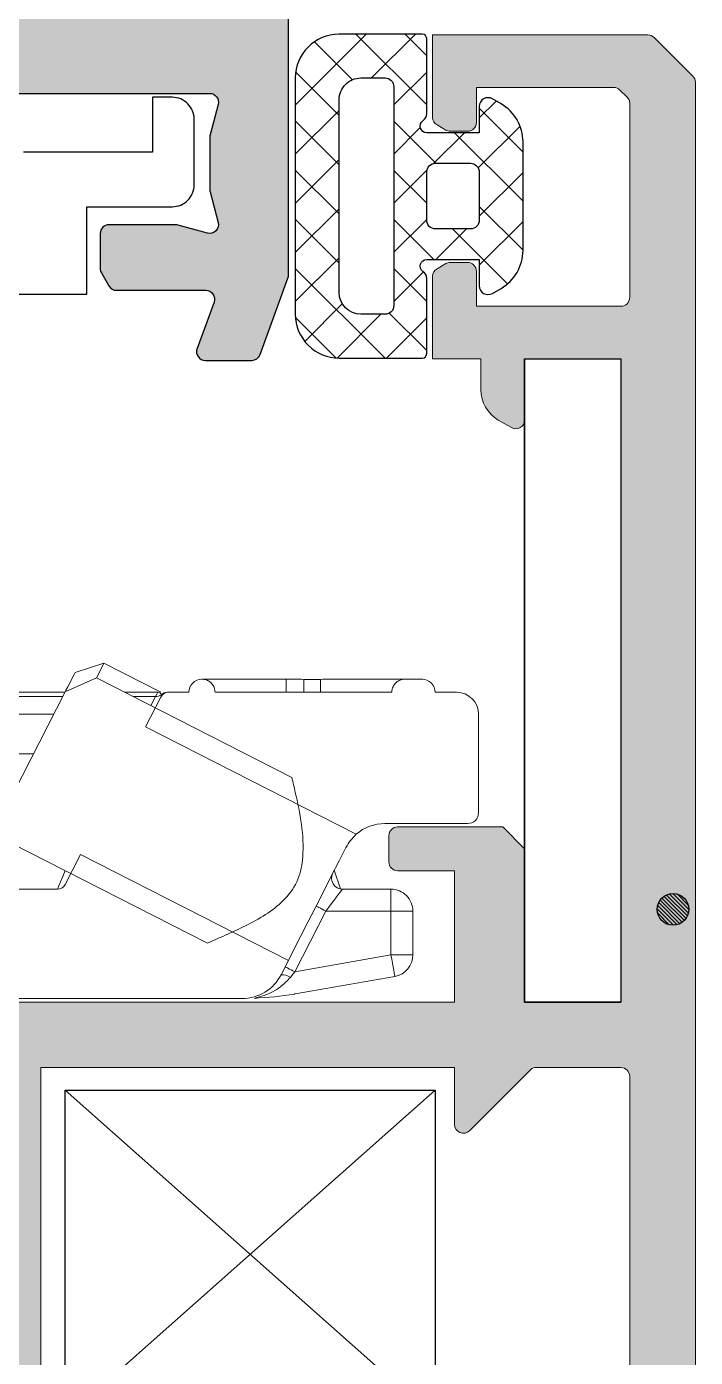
# Model space of a CAD drawing. Header units: millimetres. Extents: x 10785 to 11415, y 2273 to 2570.
# Drawn here: x 10869.14 to 10884.41, y 2377.15 to 2407.56 of the extents above; entities that cross this region are included whole.
import ezdxf

# ---------------------------------------------------------------- set-up
doc = ezdxf.new("R2010")
doc.units = ezdxf.units.MM
for name, color, linetype in [('aksesuar', 1, 'Continuous'), ('ALUMINIUM', 30, 'Continuous'), ('ANTET', 7, 'Continuous')]:
    doc.layers.add(name, color=color, linetype=linetype)

# ---------------------------------------------------------------- blocks, each defined once
blk = doc.blocks.new('F04005')
at = {"layer": 'aksesuar', "color": 35, "flags": 128}
for points in [[(1948.507096058062, 836.4112032613266), (1948.50709605806, 838.3112033857542, 0.4142126913864221), (1948.407096100525, 838.4112033432812), (1946.694324416629, 838.4112033432848, 0.2453925091596441), (1946.530193849656, 838.3254889747259, -0.7342372463283806), (1946.257095849445, 838.411203343283), (1946.257095161762, 839.6112034158796), (1946.857096060297, 839.611203299306, 0.5773501157358515), (1947.030301248309, 839.9112031719269), (1946.914830967742, 840.1112030869845, 0.2679493963545869), (1946.048805493318, 840.6112033403297), (1943.565386040172, 840.6112033403169, 0.2679494542607161), (1942.699361497085, 840.1112030869845), (1942.583890750837, 839.9112031719269, 0.5773501008540756), (1942.75709640451, 839.6112032993042), (1943.357096362794, 839.6112034158796), (1943.357096149708, 838.411203343283, -0.7342377991164099), (1943.083998307719, 838.3254889747477, 0.2453927188396637), (1942.919867582548, 838.4112033432921), (1941.207096364287, 838.4112033432812, 0.4142124732907432), (1941.107095941089, 838.3112033857542), (1941.107095941089, 836.4112032613266, 0.4142135450799456), (1942.107096447729, 835.4112032203557), (1947.507096017083, 835.4112032203557, 0.4142135668892811)], [(1944.057096318078, 838.6112032583624), (1944.057096318078, 839.4112033842539, -0.4142143163949159), (1944.257096233147, 839.6112032993169), (1945.357096231666, 839.6112032993169, -0.4142127790802613), (1945.557096146737, 839.4112033842539), (1945.557096146737, 838.6112032583624, -0.4142133875139837), (1945.357096231666, 838.4112033432848), (1944.257096233147, 838.4112033432848, -0.4142149248334908)], [(1942.107096447729, 837.4612030482167, -0.4142149982907712), (1942.307096362799, 837.6612034289537), (1947.307096102013, 837.6612034289537, -0.4142134609732706), (1947.507096017081, 837.4612030482167), (1947.507096017083, 836.911203048985, -0.4142134385252429), (1947.007096229425, 836.4112032613266), (1942.607095769728, 836.4112032613266, -0.4142137806718753), (1942.107096447731, 836.911203048985)]]:
    blk.add_lwpolyline(points, format="xyb", close=True, dxfattribs=at)
blk = doc.blocks.new('FGHDFHGFD')
at = {"color": 7, "linetype": 'Continuous', "lineweight": 15}
for p, q in [((5428.159121399461, 1213.452152555791), (5427.500072842179, 1213.238022869436)), ((5429.459992771684, 1212.789319103567), (5428.159121399461, 1213.452152555791)), ((5427.988950138627, 1213.118217533437), (5427.27703226143, 1212.800316160528)), ((5432.452890531807, 1210.843734091131), (5427.988950138627, 1213.118217533437)), ((5430.400195972708, 1213.089309280721), (5430.399957554129, 1213.089309280721)), ((5430.401417867927, 1213.089309280721), (5431.91460098484, 1213.089309280721)), ((5431.91460098484, 1213.089309280721), (5432.314577953604, 1213.089309280721)), ((5432.323876278189, 1213.084391897527), (5432.323876278189, 1212.789319103567)), ((5432.723883049278, 1213.084391897527), (5432.723883049278, 1212.789319103567)), ((5433.108303205757, 1212.789319103567), (5433.108303205757, 1213.084391897527)), ((5433.517608301428, 1213.089309280721), (5435.035231964378, 1213.089309280721)), ((5435.035231964378, 1213.089309280721), (5435.422989980963, 1213.089309280721)), ((5435.431006805687, 1213.089100664465), (5435.442480699806, 1213.089309280721)), ((5425.816092615662, 1212.789319103567), (5427.271429424821, 1212.789319103567)), ((5427.27703226143, 1212.800316160528), (5425.898049002229, 1210.093848055212)), ((5428.634468441544, 1212.789319103567), (5429.393533592759, 1212.789319103567)), ((5429.112289076386, 1211.996815746633), (5429.460439806519, 1212.680123394338)), ((5429.605278627661, 1212.789319103567), (5429.638657228736, 1212.789319103567)), ((5430.101397888449, 1212.789319103567), (5429.638657228736, 1212.789319103567)), ((5434.734168903617, 1212.789319103567), (5430.698010580329, 1212.789319103567)), ((5436.216089384346, 1212.789319103567), (5435.722980158119, 1212.789319103567)), ((5436.716082947044, 1210.039309805242), (5436.716082947044, 1212.289325540868)), ((5433.924052374153, 1209.545097893087), (5429.112289076386, 1211.996815746633)), ((5434.578898803978, 1209.789327925054), (5436.466101066856, 1209.789327925054)), ((5426.059309368668, 1209.331057613699), (5430.523249761848, 1207.056574171392)), ((5427.278880005418, 1208.398513143865), (5427.626822119294, 1209.081403559057)), ((5427.626822119294, 1209.081403559057), (5432.373169319419, 1206.663034504263)), ((5433.559897796897, 1208.29435402712), (5433.421466009407, 1208.720408027975)), ((5414.716098433076, 1208.289317434637), (5427.100662117539, 1208.289317434637)), ((5433.609757082252, 1208.289317434637), (5434.716078893928, 1208.289317434637)), ((5434.716078893928, 1207.789323871938), (5434.716078893928, 1208.289317434637)), ((5433.227631704597, 1207.789323871938), (5432.520512001303, 1206.401519125311)), ((5434.716078893928, 1207.789323871938), (5433.227631704597, 1207.789323871938)), ((5434.716078893928, 1206.788651293127), (5434.716078893928, 1207.789323871938)), ((5435.216102258949, 1207.789323871938), (5434.716078893928, 1207.789323871938)), ((5435.216102258949, 1207.789323871938), (5435.216102258949, 1206.788651293127)), ((5432.520512001303, 1206.401519125311), (5434.716078893928, 1206.788651293127)), ((5435.216102258949, 1206.788651293127), (5434.716078893928, 1206.788651293127)), ((5432.206186907081, 1206.335328167287), (5432.373169319419, 1206.663034504263)), ((5434.802922861366, 1206.296257322637), (5432.531121628073, 1205.895654505102)), ((5431.315186874655, 1205.789319818822), (5411.466095106391, 1205.789319818822))]:
    blk.add_line(p, q, dxfattribs=at)
at = {"color": 8, "linetype": 'Continuous', "lineweight": 15}
for p, q in [((5427.223715906678, 1212.69562060198), (5411.716106788902, 1212.69562060198)), ((5429.33625352913, 1212.69562060198), (5428.818348770676, 1212.69562060198)), ((5429.229501610337, 1212.486140077917), (5429.33625352913, 1212.69562060198)), ((5414.716098433076, 1212.289027517645), (5427.016530161439, 1212.289027517645)), ((5426.554743176041, 1211.382709091512), (5414.716098433076, 1211.382709091512))]:
    blk.add_line(p, q, dxfattribs=at)
at = {"color": 7, "linetype": 'Continuous', "lineweight": 15, "flags": 128}
for points in [[(5427.988950138627, 1213.118217533437), (5428.131673460542, 1213.398329561559), (5428.159121399461, 1213.452152555791)], [(5427.286419992982, 1212.818704193441), (5427.333924894868, 1212.91192585787), (5427.478019123612, 1213.194720095007), (5427.500072842179, 1213.238022869436)], [(5429.33625352913, 1212.69562060198), (5429.367843990861, 1212.747297829), (5429.387066488801, 1212.778769081441), (5429.393533592759, 1212.789319103567)], [(5432.373169319419, 1206.663034504263), (5432.500931875495, 1206.91376144251), (5432.651314394264, 1207.208923643438), (5432.81877364376, 1207.537583654729), (5432.997170345573, 1207.88770133814), (5433.179947988777, 1208.246402090398), (5433.360341446189, 1208.600483482687), (5433.531764404563, 1208.936892097799), (5433.687898771553, 1209.243319576589)], [(5433.609757082252, 1208.289317434637), (5433.603975431709, 1208.281717842428), (5433.586719887046, 1208.25915748438), (5433.55855669239, 1208.222321813909), (5433.520350115089, 1208.172343319265), (5433.473262445716, 1208.110712116567), (5433.418694393425, 1208.039305752126), (5433.358314888267, 1207.960329597799), (5433.293971674232, 1207.876138037054), (5433.227631704597, 1207.789323871938)], [(5433.227631704597, 1207.789323871938), (5433.184179918556, 1207.811466997472), (5433.142367260246, 1207.832745855657), (5433.103862659721, 1207.852385586111), (5433.070126430778, 1207.869581526128), (5433.042410270958, 1207.883678024618), (5433.021816866188, 1207.894168442098), (5433.009150879173, 1207.900635546056), (5433.004859344749, 1207.902811115591)], [(5434.802922861366, 1206.296257322637), (5434.801253931312, 1206.305704658834), (5434.796306745796, 1206.333718841879), (5434.788289921073, 1206.379226988165), (5434.777501480369, 1206.440470760671), (5434.764328853874, 1206.51509577593), (5434.749308483389, 1206.600211208669), (5434.733036415367, 1206.692598408071), (5434.716078893928, 1206.788651293127)], [(5432.520512001303, 1206.401519125311), (5432.477030412941, 1206.423662250845), (5432.435247556953, 1206.444941109029), (5432.396742956428, 1206.46455103716), (5432.362976925163, 1206.481746977178), (5432.335290567665, 1206.49587327799), (5432.314697162895, 1206.50636369547), (5432.302031175879, 1206.512830799429), (5432.297739641456, 1206.515006368963)], [(5432.520512001303, 1206.401519125311), (5432.486626760749, 1206.358931606619), (5432.45295013645, 1206.316612308828), (5432.419631140022, 1206.274710243551)]]:
    blk.add_lwpolyline(points, dxfattribs=at)
at = {"color": 8, "linetype": 'Continuous', "lineweight": 15, "flags": 128}
blk.add_lwpolyline([(5427.100662117539, 1208.289317434637), (5427.108500128327, 1208.308539932577), (5427.131686335145, 1208.365432566015), (5427.169356470643, 1208.457849567739), (5427.220050221024, 1208.582214659063), (5427.273187761842, 1208.712540214864)], dxfattribs=at)
at = {"color": 7, "linetype": 'Continuous', "lineweight": 15}
for centre, radius, start, end in [((5430.401370023368, 1212.789345119541), 0.2999721360454766, 90.41779169181278, 180.0049691465504), ((5435.423016753026, 1212.789345875629), 0.2999634062870029, 359.9948862889715, 90.00511371102843), ((5429.356343723654, 1212.883545452302), 0.188995675306943, 263.8979436649552, 307.2537097382955), ((5429.638649756169, 1212.589299847678), 0.2000192560279629, 89.99785947315841, 152.994629460609), ((5429.393780547197, 1212.720592918299), 0.0779823007028177, 328.7376306411961, 9.238037684174722), ((5429.605847676274, 1212.598863681283), 0.1904562723928716, 90.17118959601132, 135.1803936262497), ((5436.21607610861, 1212.289312265133), 0.5000068386105454, 0.0015212664702912, 89.99847873351665), ((5434.578971037709, 1208.789109493205), 1.000218434457414, 90.00413778401678, 130.9026398289354), ((5436.466079525799, 1210.039331346299), 0.250003422172877, 270.0049367789981, 359.9950632210019), ((5433.609785638772, 1208.539329779484), 0.2500123464786585, 153.0042820828187, 269.993455650835), ((5427.100669193029, 1208.489338098565), 0.2000206640536275, 269.9979732308886, 332.994382321995), ((5434.716095420349, 1207.789310596134), 0.5000068387759461, 0.001521274325905, 90.00189376244334), ((5434.716121886452, 1206.78864534409), 0.4999803725306796, 279.9977069824331, 0.0006817361460847), ((5431.315145795984, 1206.789377216882), 1.000057398902765, 270.0023534993856, 332.9979107619899), ((5432.225999629398, 1205.998999008311), 0.336912224687149, 54.91970036194757, 93.37132521945483)]:
    blk.add_arc(centre, radius, start, end, dxfattribs=at)
for points, knots in [([(5430.399182693748, 1213.089309280721), (5430.416871943436, 1213.088248234472), (5430.468355878247, 1213.085160096937), (5430.550004175767, 1213.054042532473), (5430.629647682573, 1212.988771131833), (5430.67597121305, 1212.911323359853), (5430.695485829335, 1212.842562109769), (5430.697247922335, 1212.805402354714), (5430.698010580329, 1212.789319103567)], [0, 0, 0, 0, 0.1133204567841543, 0.3298151765839958, 0.5462442442050982, 0.7621242949760803, 0.8970441355126729, 1, 1, 1, 1]), ([(5432.323876278189, 1213.084391897527), (5432.189393254652, 1213.086838952682), (5432.052973294934, 1213.089321252358), (5431.916538136817, 1213.089309448319), (5431.91460098484, 1213.089309280721)], [0, 0, 0, 0, 0.9858016657640675, 1, 1, 1, 1]), ([(5432.723883049278, 1213.084391897527), (5432.58939010899, 1213.086841861003), (5432.452970165744, 1213.089326927337), (5432.316525038666, 1213.089309280293), (5432.314587887712, 1213.089309280719), (5432.314577953604, 1213.089309280721)], [0, 0, 0, 0, 0.9858026994207335, 0.9999271933303626, 1, 1, 1, 1]), ([(5433.108303205757, 1213.083229606954), (5433.044883083044, 1213.08242486888), (5432.916738233781, 1213.08079883861), (5432.788602946276, 1213.083067303747), (5432.723883049278, 1213.084213083593)], [0, 0, 0, 0, 0.4949096516735981, 1, 1, 1, 1]), ([(5433.108303205757, 1213.084391897527), (5433.242796146039, 1213.086841861003), (5433.379216089277, 1213.089326927337), (5433.515661216369, 1213.089309280293), (5433.517598367322, 1213.089309280719), (5433.517608301428, 1213.089309280721)], [0, 0, 0, 0, 0.9858026994207335, 0.9999271933303626, 1, 1, 1, 1]), ([(5434.734168903617, 1212.789319103567), (5434.735720122404, 1212.81246037541), (5434.738666082602, 1212.856408570459), (5434.765300602037, 1212.929973588165), (5434.816322497784, 1213.003671965559), (5434.899840064663, 1213.06347183582), (5434.977516652772, 1213.087195391732), (5435.023229487025, 1213.088869676325), (5435.035231964378, 1213.089309280721)], [0, 0, 0, 0, 0.1472343611950392, 0.2796166290127267, 0.4939995374167396, 0.7084382018795197, 0.9234467970395911, 1, 1, 1, 1]), ([(5429.470751410065, 1212.733111923544), (5429.462371851907, 1212.751119478986), (5429.447252138233, 1212.7836115361), (5429.409618557127, 1212.789353040921), (5429.394109028015, 1212.789320317667), (5429.393533592759, 1212.789319103567)], [0, 0, 0, 0, 0.5448551723942348, 0.9831131958548942, 0.9999999999999998, 0.9999999999999998, 0.9999999999999998, 0.9999999999999998]), ([(5430.523249761848, 1207.056574171392), (5430.83523036577, 1207.19219923807), (5431.461563818071, 1207.464480640065), (5432.218673410133, 1207.913000074039), (5432.624619044027, 1208.500439288465), (5432.774348662988, 1209.349304233615), (5432.615357180157, 1210.135118117378), (5432.478955239402, 1210.730050031411), (5432.452890531807, 1210.843734091131)], [0, 0, 0, 0, 0.2071732757260571, 0.415921859817231, 0.5225048657666159, 0.6289770165354353, 0.9291021409094103, 1, 1, 1, 1]), ([(5433.687898771553, 1209.243319576589), (5433.754986738652, 1209.348785054122), (5433.824478065663, 1209.458028727827), (5433.920723715092, 1209.542187267142), (5433.924052374153, 1209.545097893087)], [0, 0, 0, 0, 0.9654149659781159, 1, 1, 1, 1]), ([(5432.419631140022, 1206.274710243551), (5432.34732058188, 1206.199609330565), (5432.176262323668, 1206.021950193426), (5431.879957462754, 1205.873793316729), (5431.668362190693, 1205.815508763056), (5431.593302147177, 1205.794833248464)], [0, 0, 0, 0, 0.3208887098845692, 0.7590961154694155, 0.9999999999999998, 0.9999999999999998, 0.9999999999999998, 0.9999999999999998]), ([(5431.593302147177, 1205.794833248464), (5431.901985880813, 1205.81756936943), (5432.216058107371, 1205.840702380201), (5432.525807304754, 1205.894727601986), (5432.531121628073, 1205.895654505102)], [0, 0, 0, 0, 0.9828431409511278, 1, 1, 1, 1])]:
    blk.add_open_spline(points, degree=3, knots=knots, dxfattribs=at)
blk = doc.blocks.new('b')
h = blk.add_hatch(color=256)
h.set_gradient(color1=(214, 214, 214), color2=(219, 219, 219), one_color=1, tint=0.8600000143051147)
h.paths.add_polyline_path([(2646.547101994343, 1205.78941935912), (2646.284171005136, 1205.78941935912), (2646.284171005136, 1209.789420014771), (2647.447102328129, 1209.789420014771), (2647.765637000448, 1210.28942102805), (2648.084171672651, 1209.789420014771), (2649.247101133027, 1209.789420014771), (2649.565635805346, 1210.28942102805), (2649.884172340251, 1209.789420014771), (2651.484533965444, 1209.789420014771, 0.4144584005815912), (2651.684171145148, 1209.98994897796), (2651.684171145148, 1210.663027869394, 0.2906366341136341), (2651.568775114518, 1210.843722988641), (2649.984172170348, 1211.589420682343), (2649.984172170348, 1219.639419114741), (2651.484171845521, 1219.639419686943, 0.4149889046202579), (2651.684171145148, 1219.839948977959), (2651.684171145148, 1220.040256576753, 0.414009365229867), (2651.183683566902, 1220.539419448527), (2649.984172170348, 1220.539419448527), (2649.984172170348, 1221.639419442567), (2651.184171845533, 1221.639419686942, 0.414703886316654), (2651.684171145148, 1222.140256576752), (2651.684171145148, 1222.339948977959, 0.4134386449742135), (2651.484171845521, 1222.539419686943), (2648.684172516055, 1222.539419776353), (2648.684171845522, 1226.339419686945, 0.4142135623730951), (2648.484171845521, 1226.539419686945), (2617.467014562843, 1226.539419686945, 0.1995831311860368), (2617.3252287237, 1226.480475623301), (2616.442386010398, 1225.59763291003, 0.1982417804910131), (2616.384171845528, 1225.45657697447), (2616.384171505757, 1220.539419448527), (2618.268701791741, 1220.539419686945, 0.268859372195523), (2618.442245479393, 1220.640008477938), (2618.557800986988, 1220.840157804828, 0.1310469977491879), (2618.584171493837, 1220.939794764112), (2618.584171493837, 1221.339794764112, 0.4136643808691622), (2618.384171845544, 1221.539419686944), (2617.584173192539, 1221.539421475085), (2617.584173192539, 1224.675943957955, -0.1993239365105594), (2617.642455699094, 1224.817803937408), (2617.805197387868, 1224.980545626124, -0.1994547493340118), (2617.946913545348, 1225.039419686945), (2617.946912159539, 1225.039421117457), (2622.384171845544, 1225.039419686945, -0.4142135623730951), (2622.584171845544, 1224.839419686945), (2622.584172149429, 1224.839421457203), (2622.584172149429, 1221.539421475085), (2621.784171845538, 1221.539419686944, 0.4142135623730951), (2621.584171845537, 1221.339419686944), (2621.584171845539, 1220.939420548247, 0.1317438683313651), (2621.611002270236, 1220.839358214889), (2621.726436533735, 1220.639420180318, 0.2679499556816652), (2621.899641899341, 1220.539419686945), (2623.784170111037, 1220.539419448527), (2623.784170111037, 1221.639419442567), (2624.491351522542, 1221.639419686943, 0.2679506760184011), (2625.184174060287, 1222.039423522972), (2625.357799167129, 1222.340154621612, 0.5759384738389987), (2625.184171845532, 1222.639419686943), (2623.784170111037, 1222.639421469124), (2623.784170111037, 1224.839421457203), (2638.484173079349, 1224.839421457203), (2638.484173079349, 1222.639421469124), (2634.984173436947, 1222.639421469124), (2634.484172423638, 1222.139420455845), (2634.484172423638, 1219.738938810505, 0.4146286598288066), (2634.684936125244, 1219.539421147258), (2635.284936125249, 1219.539421147258, 0.4140747768093437), (2635.484170724936, 1219.740089193905), (2635.484170724936, 1221.039420461806), (2638.484173079349, 1221.039420461806), (2638.484173079349, 1210.288308909618, 0.4138983181613165), (2638.984744408129, 1209.789420014771), (2640.247103383131, 1209.789420014771), (2640.56563805545, 1210.28942102805), (2640.884172727652, 1209.789420014771), (2642.047100325442, 1209.789420014771), (2642.365634997644, 1210.28942102805), (2642.684173395253, 1209.789420014771), (2643.584170003749, 1209.789420014771), (2643.584170003749, 1208.089421039971), (2643.884171356745, 1207.789419686946), (2643.584170003749, 1207.489420196565), (2643.584170003749, 1205.78941935912), (2643.26563533143, 1205.289420208486), (2642.947100659258, 1205.78941935912), (2641.784173061438, 1205.78941935912), (2641.465638389149, 1205.289420208486), (2641.147099991656, 1205.78941935912), (2639.984172393837, 1205.78941935912), (2639.665637721636, 1205.289420208486), (2639.347103049345, 1205.78941935912), (2638.983599287282, 1205.78941935912, 0.4145288794315027), (2638.484173079349, 1205.288308909618), (2638.484173079349, 1194.539418912085), (2635.484170724936, 1194.539418912085), (2635.484170724936, 1195.840089193903, 0.4132334298319982), (2635.284171845538, 1196.039419686943), (2634.684171979644, 1196.039419686943, 0.4149181622605599), (2634.484172423638, 1195.838938810504), (2634.484172423638, 1189.939419275673), (2636.368701791661, 1189.939419686946, 0.2679499556808841), (2636.541907157266, 1190.039420180319), (2636.657591707413, 1190.239792624852, 0.1311052564870434), (2636.684171845522, 1190.339419686945), (2636.684171845522, 1190.739419403832, 0.4146747043699341), (2636.483857292658, 1190.939419439586), (2635.684171845532, 1190.939419686946, -0.4142135623730951), (2635.484171845531, 1191.139419686946), (2635.484171845531, 1192.739419546867, -0.4142137675073551), (2635.684171845532, 1192.939419686942), (2635.684170385248, 1192.939419767412), (2640.684171845533, 1192.939419686942, -0.4142135623730951), (2640.884171845533, 1192.739419686942), (2640.884172727652, 1192.739420107158), (2640.884171845533, 1191.139419686946, -0.4142135623730951), (2640.684171845533, 1190.939419686946), (2640.684173067457, 1190.939419439586), (2639.883857292681, 1190.939419439586, 0.4137529851687673), (2639.684171845543, 1190.739419686945), (2639.684171845545, 1190.339420089297, 0.1320589368773162), (2639.711126581615, 1190.239143385499), (2639.826436533752, 1190.0394201803, 0.2679499556516392), (2639.999641899346, 1189.939419686946), (2646.204198973456, 1189.939419275733, -0.3992223877262279), (2647.203735384241, 1188.991755598261), (2647.203736563541, 1188.991755715164), (2648.087499426541, 1172.128541211639, 0.3983628835058731), (2648.287203354332, 1171.939419686943), (2648.487203252274, 1171.939419686943, 0.2679493291720792), (2648.660408435093, 1172.039419686946, -0.5773502691498271), (2649.699638919599, 1172.03941968694, 0.2679491924248873), (2649.872844000354, 1171.939419686944), (2652.184172158458, 1171.939419584873), (2652.184172158458, 1169.739419596793), (2650.383981949874, 1169.739419596793, 0.4139354939131565), (2650.184171845533, 1169.539419686943, 0.4142135623723459), (2651.184171845533, 1168.539419686946), (2660.08417182845, 1168.539419686946, 0.4147801076305436), (2660.484171097552, 1168.940193236978), (2660.484171845532, 1171.839419686944, -0.4142135623730951), (2660.684171845533, 1172.039419686944), (2667.284171839668, 1172.039419686944, -0.4142135709698228), (2667.484171845538, 1171.839419686944), (2667.484172244854, 1171.839419754746), (2667.484172244854, 1169.739419596793), (2665.683981947468, 1169.739419596793, 0.4139354904074239), (2665.484171845521, 1169.539419686946, 0.4142135623730951), (2666.484171845521, 1168.539419686946), (2668.484171807524, 1168.539419686945, 0.4142136180198312), (2668.684171845522, 1168.739419686945), (2668.684171845521, 1173.339419677226, 0.4143631485069233), (2668.484069716845, 1173.539419660869), (2658.199539771982, 1173.539419660869, 0.2680989460242332), (2658.026329967267, 1173.439234386288), (2657.910967128028, 1173.239420316122, 0.1316534214684146), (2657.884171845527, 1173.139419686944), (2657.884171845527, 1172.739419715283, 0.4142136038745078), (2658.084171845528, 1172.539419686944), (2658.883896220697, 1172.539419497022, -0.4141706050509347), (2659.084171613045, 1172.3397246453), (2659.084171613045, 1170.139724645003, -0.4144850324566275), (2658.884291450138, 1169.939419722708), (2653.884291450138, 1169.939419722708, -0.4143887301055537), (2653.684171845544, 1170.139419686945), (2653.684171845544, 1172.339419653072, -0.4138099568549942), (2653.88389617335, 1172.539419496956), (2654.684171845533, 1172.539419686944, 0.4148996202468396), (2654.88417129714, 1172.739888042478), (2654.88417129714, 1173.139888042478, 0.1310578749696829), (2654.857376563065, 1173.239420316065), (2654.741653254017, 1173.439857686039, 0.2674080072588571), (2654.56859966431, 1173.539419660869), (2651.684171145148, 1173.539419660869), (2651.684171145148, 1174.936489199255, 0.2210008159641613), (2651.612729260214, 1175.089168886852), (2651.012383682206, 1175.592917976642, 0.6362782838734865), (2650.684171845544, 1175.439419686945), (2650.684170981236, 1174.139419572953), (2649.484171157041, 1174.139419572953), (2649.484171157041, 1189.939419275673), (2650.684170981236, 1189.939419275673), (2650.684171845544, 1188.639419686942, 0.6377071868712151), (2651.013006722184, 1188.486443955005), (2651.61272928638, 1188.989670508992, 0.222389035336705), (2651.684171145148, 1189.143408756666), (2651.684171145148, 1191.039419269713), (2651.184171994544, 1191.539419351669), (2650.184171845533, 1191.539419686944, -0.413685789843277), (2649.984172170348, 1191.739059234279), (2649.984172170348, 1203.989420554193), (2651.569331109418, 1204.735376987601, 0.2912393496214004), (2651.684171145148, 1204.916870086525), (2651.684171145148, 1205.58994897796, 0.4139687639710559), (2651.483809727356, 1205.78941935912), (2648.984172006439, 1205.78941935912), (2648.665637334146, 1205.289420208486), (2648.347100799241, 1205.78941935912), (2647.184171338835, 1205.78941935912), (2646.865636666662, 1205.289420208486)])
h.paths.add_polyline_path([(2648.484170993127, 1221.039420461806), (2647.384728572184, 1221.039420461806, -0.4150291059316938), (2647.184171845544, 1221.239419686943), (2647.184171338772, 1224.839869908579, 0.4135543810913977), (2646.984171845521, 1225.039419686945), (2640.184171887606, 1225.039419686945, 0.4148996269777279), (2639.984172393837, 1224.838951368891), (2639.984172393837, 1222.866230948378, 0.1988064529187521), (2640.015716178263, 1222.790718657281), (2641.424926065, 1221.381505047568, -0.6688741308650377), (2641.28472857218, 1221.039420461806), (2639.984172393837, 1221.039420461806), (2639.984172393837, 1211.589420682343), (2648.484170993127, 1211.589420682343)], flags=16)
h.paths.add_polyline_path([(2648.484170993127, 1203.989420554193), (2639.984172393837, 1203.989420554193), (2639.984172393837, 1194.539418912085), (2641.682926970519, 1194.539418912085, -0.4145782249375771), (2642.684171845532, 1193.539419686942), (2642.684173395253, 1193.539420610818), (2642.684173395253, 1191.839419773372), (2648.084434794812, 1191.839419773372, 0.6834650683983239), (2648.354703064243, 1192.534059907723), (2646.548906200195, 1194.192099609589, -0.682685391852462), (2646.683615120605, 1194.539418912085), (2648.484170993127, 1194.539418912085)], flags=16)
at = {"layer": 'ALUMINIUM', "color": 254, "linetype": 'Continuous', "lineweight": 15}
for p, q in [((2648.484170993127, 1226.539420432004), (2617.467012812654, 1226.539420432004)), ((2617.32559334246, 1226.48084024206), (2616.442751695758, 1225.597998595389)), ((2616.384171505757, 1225.456575399788), (2616.384171505757, 1220.539419448527)), ((2617.642749657221, 1224.818097895535), (2617.805492689258, 1224.980840927514)), ((2617.946912159539, 1225.039421117457), (2622.384172489233, 1225.039421117457)), ((2646.984171678639, 1225.039421117457), (2640.184172054149, 1225.039421117457)), ((2617.584173192539, 1221.539421475085), (2617.584173192539, 1224.676678425225)), ((2622.584172149429, 1221.539421475085), (2622.584172149429, 1224.839421457203)), ((2638.484173079349, 1224.839421457203), (2623.784170111037, 1224.839421457203)), ((2623.784170111037, 1222.639421469124), (2623.784170111037, 1224.839421457203)), ((2638.484173079349, 1222.639421469124), (2638.484173079349, 1224.839421457203)), ((2639.984172393837, 1222.866574770363), (2639.984172393837, 1224.839421457203)), ((2623.784170111037, 1222.639421469124), (2625.184171458044, 1222.639421469124)), ((2634.984173436947, 1222.639421469124), (2634.484172423638, 1222.139420455845)), ((2634.984173436947, 1222.639421469124), (2638.484173079349, 1222.639421469124)), ((2641.42559151844, 1221.38083959237), (2640.015505810537, 1222.790929025563)), ((2625.184171458044, 1222.039418763074), (2625.357375105239, 1222.339420116099)), ((2634.484172423638, 1222.139420455845), (2634.484172423638, 1219.739420807513)), ((2623.784170111037, 1221.639419442567), (2624.491353144236, 1221.639419442567)), ((2623.784170111037, 1220.539419448527), (2623.784170111037, 1221.639419442567)), ((2618.384171833641, 1221.539421475085), (2617.584173192539, 1221.539421475085)), ((2618.584171493837, 1221.339418089541), (2618.584171493837, 1220.939418769034)), ((2621.584170122929, 1221.339418089541), (2621.584170122929, 1220.939418769034)), ((2621.784173508443, 1221.539421475085), (2622.584172149429, 1221.539421475085)), ((2638.484173079349, 1221.039420461806), (2635.484170724936, 1221.039420461806)), ((2635.484170724936, 1219.739420807513), (2635.484170724936, 1221.039420461806)), ((2638.484173079349, 1210.28942102805), (2638.484173079349, 1221.039420461806)), ((2639.984172393837, 1221.039420461806), (2641.28417204813, 1221.039420461806)), ((2639.984172393837, 1211.589420682343), (2639.984172393837, 1221.039420461806)), ((2618.557375480748, 1220.839420801552), (2618.441906382657, 1220.639421141299)), ((2621.610966136047, 1220.839420801552), (2621.726435234137, 1220.639421141299)), ((2618.268702735433, 1220.539419448527), (2616.384171505757, 1220.539419448527)), ((2621.899642606564, 1220.539419448527), (2623.784170111037, 1220.539419448527)), ((2634.684172083923, 1219.539421147258), (2635.284171064624, 1219.539421147258)), ((2648.484170993127, 1211.589420682343), (2639.984172393837, 1211.589420682343))]:
    blk.add_line(p, q, dxfattribs=at)
for centre, radius, start, end in [((2617.467014558039, 1226.339419686945), 0.2000000000002106, 90, 135.0000000003641), ((2616.584171845528, 1225.45657697447), 0.1999999999998181, 135.0000000003227, 180), ((2617.946913545348, 1224.839419686945), 0.2000000000001302, 90, 135.0000000002306), ((2622.384171845544, 1224.839419686945), 0.2000000000000455, 0, 90), ((2640.184171845532, 1224.839419686945), 0.2000000000000455, 90, 180), ((2617.784171845538, 1224.676677987147), 0.2000000000001302, 135.0000000002306, 180), ((2640.09114824574, 1222.866573475264), 0.1069764002714749, 180, 224.9999999977609), ((2625.184171845532, 1222.439419686943), 0.199999999999949, 330.0000000013564, 90), ((2624.491351522542, 1222.439419686943), 0.8000000000001328, 270, 329.9999999994725), ((2618.384171845544, 1221.339419686944), 0.2000000000000455, 0, 90), ((2621.784171845538, 1221.339419686944), 0.2000000000000455, 90, 180), ((2641.284171845539, 1221.239419686943), 0.2000000000001302, 270, 44.99999999972795), ((2618.384171845544, 1220.939419686944), 0.2000000000000455, 330.0000000014182, 0), ((2621.784171845538, 1220.939419686944), 0.2000000000001459, 180, 209.9999999985815), ((2618.268701791741, 1220.739419686945), 0.2000000000001459, 270, 330.0000000014182), ((2621.899641899341, 1220.739419686945), 0.2000000000001459, 209.9999999985815, 270), ((2634.684171845533, 1219.739419686944), 0.2000000000000455, 180, 270), ((2635.284171845538, 1219.739419686944), 0.2000000000000455, 270, 0)]:
    blk.add_arc(centre, radius, start, end, dxfattribs=at)

msp = doc.modelspace()

# ---------------------------------------------------------------- hatches: boundary and pattern name
at = {"layer": 'aksesuar', "linetype": 'ByBlock'}
h = msp.add_hatch(color=0, dxfattribs=at)
h.set_gradient(color1=(214, 214, 214), color2=(214, 214, 214), one_color=1, tint=0.8399999737739563)
edge = h.paths.add_edge_path(flags=16)
edge.add_line((10875.48225987462, 2422.136226158677), (10882.56657357208, 2422.136226084951))
edge.add_line((10882.56657357208, 2422.136226084951), (10882.56657357208, 2413.636226554367))
edge.add_line((10882.56657357208, 2413.636226554367), (10874.61657436753, 2413.63622627604))
edge.add_arc((10874.61657457748, 2412.636226257939), 1.000000018101286, 90.00001202956699, 180.0000013103346)
edge.add_line((10873.61657455938, 2412.636226235069), (10873.61657480589, 2407.736226099451))
edge.add_line((10873.61657480589, 2407.736226099451), (10845.76657461814, 2407.736226099451))
edge.add_line((10845.76657461814, 2407.736226099451), (10845.76657461814, 2422.136226084951))
edge.add_line((10845.76657461814, 2422.136226084951), (10873.61657480589, 2422.136226084951))
edge.add_line((10873.61657480589, 2422.136226084951), (10873.61657455938, 2420.836226245121))
edge.add_arc((10873.81657444916, 2420.836226075593), 0.1999998897803379, 179.9999514337451, 315.0000394594949)
edge.add_line((10873.95799582486, 2420.69480489469), (10875.3408385242, 2422.077647594032))
edge.add_arc((10875.48225988117, 2421.93622596591), 0.2000001927668578, 90.00000187610152, 134.9999450718662, ccw=False)
edge = h.paths.add_edge_path()
edge.add_line((10844.46657496384, 2400.035194934253), (10845.29500152525, 2400.03519495871))
edge.add_arc((10845.29500162102, 2400.235194763948), 0.1999998052381954, 269.9999725638139, 315.0000146367875)
edge.add_line((10845.43642287566, 2400.093773581556), (10846.20799573545, 2400.865346499539))
edge.add_arc((10846.06657598224, 2401.0067670799), 0.1999983178611623, 314.9998324414165, 360.0002206028032)
edge.add_line((10846.2665743001, 2401.006767849943), (10846.26657376877, 2406.136226256257))
edge.add_line((10846.26657376877, 2406.136226256257), (10851.71657475523, 2406.136226256257))
edge.add_line((10851.71657475523, 2406.136226256257), (10851.71657475523, 2403.036226167281))
edge.add_line((10851.71657475523, 2403.036226167281), (10851.51657439882, 2403.036226179277))
edge.add_arc((10851.51657446575, 2402.836226197282), 0.1999999819948729, 90.0000191750867, 180.0000058404238)
edge.add_line((10851.31657448376, 2402.836226176895), (10851.31657448376, 2402.432628886376))
edge.add_arc((10851.51657331086, 2402.432628740287), 0.1999988271069108, 179.9999581483839, 200.0000765869204)
edge.add_line((10851.3286359803, 2402.364224861561), (10852.16445814191, 2400.067822105472))
edge.add_arc((10852.35239681142, 2400.136226376498), 0.2000002194821406, 200.0000510017406, 269.9999947951447)
edge.add_line((10852.35239679325, 2399.936226157015), (10853.41657452324, 2399.936226157015))
edge.add_arc((10853.41657447671, 2400.136226122672), 0.1999999656566552, 270.0000133315955, 380.000022472582)
edge.add_line((10853.60451294176, 2400.204630213304), (10853.217542747, 2401.267822177931))
edge.add_arc((10853.40548131012, 2401.336226156511), 0.2000000194840111, 89.99997472524308, 199.9999826993901, ccw=False)
edge.add_line((10853.40548139835, 2401.536226175995), (10855.44336933225, 2401.536226175991))
edge.add_arc((10855.44336934352, 2401.736226326499), 0.2000001505074538, 269.9999967729775, 329.9999803162158)
edge.add_line((10855.61657452026, 2401.636226191741), (10855.78977947544, 2401.936226180757))
edge.add_arc((10855.61657608021, 2402.036225810405), 0.1999983551237286, 329.9998504498654, 360.000110605101)
edge.add_line((10855.81657443533, 2402.036226196486), (10855.81657443533, 2402.836226176895))
edge.add_arc((10855.61657451365, 2402.836226257599), 0.1999999216776858, 359.9999768799697, 449.9999981055621)
edge.add_line((10855.61657452026, 2403.036226179277), (10854.11564569706, 2403.036226179275))
edge.add_arc((10854.11564552449, 2402.836227443754), 0.199998735521128, 89.9999505632727, 105.0000481818268)
edge.add_line((10854.06388188029, 2403.029411344089), (10853.36833838248, 2402.84304101206))
edge.add_arc((10853.31657448669, 2403.03622610023), 0.1999999479959778, 164.9999702707135, 285.0000297263081, ccw=False)
edge.add_line((10853.12338939853, 2403.08798999603), (10853.30975958501, 2403.783533533834))
edge.add_arc((10853.116572623, 2403.835298143363), 0.2000019427183772, 344.9999117086876, 359.9997708078205)
edge.add_line((10853.31657456571, 2403.835297343323), (10853.31657456571, 2405.037155022985))
edge.add_arc((10853.11657251601, 2405.037154216158), 0.2000020497057077, 0.0002311365260991227, 15.00008425626138)
edge.add_line((10853.30975958501, 2405.088918839773), (10853.12338939853, 2405.784462366656))
edge.add_arc((10853.31657442927, 2405.836226286935), 0.199999898860767, 89.99996091100502, 195.0000407613868, ccw=False)
edge.add_line((10853.31657456571, 2406.036226185796), (10863.01657441883, 2406.036226193357))
edge.add_line((10863.01657441883, 2406.036226193357), (10863.31657437488, 2406.33622614937))
edge.add_line((10863.31657437488, 2406.33622614937), (10863.61657444733, 2406.036226193357))
edge.add_line((10863.61657444733, 2406.036226193357), (10873.31657445395, 2406.036226185798))
edge.add_arc((10873.31657448543, 2405.836226206387), 0.1999999794105317, -15.00001068904669, 90.00000901563408, ccw=False)
edge.add_line((10873.50975962114, 2405.784462366656), (10873.32338920183, 2405.088918839773))
edge.add_arc((10873.51658215094, 2405.037154341627), 0.2000076969866612, 165.0003864352103, 179.999804812793)
edge.add_line((10873.31657445395, 2405.037155022985), (10873.31657445395, 2403.835297343323))
edge.add_arc((10873.51658204398, 2403.835298017898), 0.2000075900244196, 180.0001932439749, 194.9996175986572)
edge.add_line((10873.32338920183, 2403.783533533834), (10873.50975962114, 2403.08798999603))
edge.add_arc((10873.31657446772, 2403.036226165479), 0.1999999941320004, -105.00000683304069, 15.000006836019224, ccw=False)
edge.add_line((10873.26481063718, 2402.843041012062), (10872.56926713938, 2403.029411344089))
edge.add_arc((10872.51750336524, 2402.83622645681), 0.1999997224667278, 74.9999890397619, 90.00001221118043)
edge.add_line((10872.51750332261, 2403.036226179277), (10871.0165744994, 2403.036226179277))
edge.add_arc((10871.01657447695, 2402.836226170251), 0.2000000090250663, 89.99999356761138, 179.9999980968404)
edge.add_line((10870.81657446792, 2402.836226176895), (10870.81657446792, 2402.036226196486))
edge.add_arc((10871.01657422404, 2402.036226185804), 0.1999997561189742, 179.999996939784, 210.0000420071943)
edge.add_line((10870.84336942781, 2401.936226180757), (10871.0165744994, 2401.636226191741))
edge.add_arc((10871.1897795544, 2401.736226115616), 0.1999999396263099, 209.9999848037314, 270.0000047556513)
edge.add_line((10871.189779571, 2401.53622617599), (10873.22766762132, 2401.536226175997))
edge.add_arc((10873.22766760686, 2401.336226084617), 0.2000000913797468, -19.99995328509408, 89.99999586000479, ccw=False)
edge.add_line((10873.41560627266, 2401.267822177931), (10873.02863596149, 2400.204630213304))
edge.add_arc((10873.21657450706, 2400.136226179048), 0.2000000220325703, 160.0000005927437, 269.9999969536163)
edge.add_line((10873.21657449642, 2399.936226157015), (10874.28075222641, 2399.936226157015))
edge.add_arc((10874.28075208954, 2400.136226546024), 0.2000003890083394, 270.0000392097587, 339.9999149923139)
edge.add_line((10874.46869087776, 2400.067822105472), (10875.10451289147, 2401.814729356282))
edge.add_arc((10874.91658059554, 2401.88313234726), 0.199993792475397, 339.9996690859027, 360.0002961818785)
edge.add_line((10875.11657438801, 2401.883133381098), (10875.11657412044, 2412.136226308469))
edge.add_line((10875.11657412044, 2412.136226308469), (10882.98373171848, 2412.136226214574))
edge.add_arc((10882.98373188512, 2412.33622598921), 0.1999997746352922, 269.9999522602166, 314.9999946887933)
edge.add_line((10883.12515306889, 2412.19480477922), (10884.00799598058, 2413.07764745808))
edge.add_arc((10883.86657303682, 2413.219069360003), 0.2000015084064299, 315.0002110442361, 359.9998420086225)
edge.add_line((10884.06657454522, 2413.219068808505), (10884.06657454522, 2422.553383626221))
edge.add_arc((10883.86657272006, 2422.553382943515), 0.2000018251664187, 0.000195579039427447, 44.99975136935997)
edge.add_line((10884.00799598057, 2422.694804976646), (10883.12515306889, 2423.577647422661))
edge.add_arc((10882.98373264987, 2423.436228058925), 0.1999979283763632, 44.99978622822212, 90.0002668281147)
edge.add_line((10882.98373171848, 2423.636225987299), (10840.76657430755, 2423.636225987299))
edge.add_arc((10840.7665742026, 2423.436226177183), 0.1999998101158905, 89.99996993534745, 180.0000300608746)
edge.add_line((10840.56657439249, 2423.436226072251), (10840.56657439249, 2420.951696060069))
edge.add_arc((10840.76657436009, 2420.951696375227), 0.1999999675985405, 180.0000902860113, 239.9999913122791)
edge.add_line((10840.66657435002, 2420.778491337693), (10840.86657426508, 2420.663021057101))
edge.add_arc((10840.96657392677, 2420.836226309812), 0.1999999797645015, 240.0001085638364, 270.0002181531711)
edge.add_line((10840.96657468827, 2420.636226330049), (10841.3665745184, 2420.636226330051))
edge.add_arc((10841.3665747587, 2420.836226004816), 0.1999996747645262, 269.9999311593998, 360.0000688426845)
edge.add_line((10841.56657443346, 2420.836226245121), (10841.56657443346, 2422.036226201135))
edge.add_arc((10841.76657439367, 2422.036226155996), 0.1999999602097715, 90.00001293307241, 179.9999870684909, ccw=False)
edge.add_line((10841.76657434853, 2422.236226116206), (10844.06657430308, 2422.236226116209))
edge.add_arc((10844.06657444558, 2422.036225877986), 0.2000002382229381, 9.257524652639404e-05, 90.00004082366053, ccw=False)
edge.add_line((10844.2665746838, 2422.036226201135), (10844.2665746838, 2415.236226295044))
edge.add_arc((10844.06657426945, 2415.236226561499), 0.2000004143546723, 270.00000963431984, 359.9999236663958, ccw=False)
edge.add_line((10844.06657430308, 2415.036226147144), (10841.76657434853, 2415.036226147142))
edge.add_arc((10841.76657456981, 2415.236226283493), 0.2000001363508333, 179.9999966909759, 269.99993660627484, ccw=False)
edge.add_line((10841.56657443346, 2415.236226295044), (10841.56657443346, 2416.43622625105))
edge.add_arc((10841.36657453737, 2416.436226270035), 0.1999998960924922, 359.999994561173, 450.0000054346582)
edge.add_line((10841.3665745184, 2416.636226166127), (10840.96657468827, 2416.636226166127))
edge.add_arc((10840.96657448847, 2416.43622559511), 0.2000005710176463, 89.99994276054366, 119.9999794500301)
edge.add_line((10840.86657426508, 2416.609431206249), (10840.66657435002, 2416.493961158544))
edge.add_arc((10840.76657477904, 2416.320755879129), 0.2000003865489089, 120.0000779814274, 179.9999071173051)
edge.add_line((10840.56657439249, 2416.320756203352), (10840.56657439249, 2413.136226255537))
edge.add_arc((10841.56657448368, 2413.136226305757), 1.000000091191916, 180.0000028774249, 269.9999971228617)
edge.add_line((10841.56657443346, 2412.136226214565), (10841.76657434853, 2412.136226214574))
edge.add_arc((10841.76657468169, 2412.33622579648), 0.1999995819062112, 269.9999045573264, 360.0000954469727)
edge.add_line((10841.96657426359, 2412.336226129652), (10841.96657362274, 2413.636226554367))
edge.add_line((10841.96657362274, 2413.636226554367), (10844.06657430308, 2413.636226276033))
edge.add_arc((10844.06657417273, 2413.436225764964), 0.2000005110696652, 0.00010403924738966452, 89.99996265899472, ccw=False)
edge.add_line((10844.2665746838, 2413.43622612813), (10844.2665746838, 2402.235194955736))
edge.add_arc((10844.06657430808, 2402.235195329087), 0.2000003757250257, 269.9999985677149, 359.9998930431565, ccw=False)
edge.add_line((10844.06657430308, 2402.035194953362), (10842.26657460185, 2402.035194953361))
edge.add_arc((10842.26657435207, 2402.235194618643), 0.1999996652822229, 179.9999034295764, 270.00007155660666, ccw=False)
edge.add_line((10842.06657468679, 2402.235194955736), (10842.06657468679, 2403.235194967611))
edge.add_arc((10841.86657432369, 2403.23519460689), 0.2000003630957337, 0.0001033388310268089, 90.00000504977649)
edge.add_line((10841.86657430606, 2403.435194969985), (10840.66657435002, 2403.435194969985))
edge.add_arc((10840.66657451242, 2403.235194892516), 0.2000000774690605, 90.00004652431883, 179.9999784870228)
edge.add_line((10840.46657443495, 2403.235194967611), (10840.46657430819, 2402.336226192269))
edge.add_line((10840.46657430819, 2402.336226192269), (10839.16657452138, 2402.33622618551))
edge.add_arc((10839.16657438207, 2402.536225961266), 0.1999997757563845, 179.9999350780818, 270.00003990901325, ccw=False)
edge.add_line((10838.96657460632, 2402.536226187886), (10838.96657460631, 2402.639313578739))
edge.add_arc((10838.86657408487, 2402.639313223167), 0.1000005214449358, 0.0002037264509732505, 69.99978382725335)
edge.add_line((10838.90077663209, 2402.733282846201), (10837.23497840604, 2403.339583716778))
edge.add_arc((10837.16657448092, 2403.151644933341), 0.2000002082285569, 70.00005327926756, 184.9999197527552)
edge.add_line((10836.96733530945, 2403.134214045693), (10837.19234625291, 2400.562328396855))
edge.add_arc((10837.29196550335, 2400.571044242525), 0.09999980511661243, 185.000165861326, 225.0003342293583)
edge.add_line((10837.22125537551, 2400.500333289728), (10837.62515329986, 2400.096435365371))
edge.add_arc((10837.76657457848, 2400.237856509066), 0.1999997948235402, 224.9999726686277, 345.0000432598237)
edge.add_line((10837.95975958463, 2400.186092899009), (10838.01953142895, 2400.409163871957))
edge.add_arc((10838.11612396131, 2400.383282179521), 0.09999989655716768, 105.00012589839821, 165.0001099154662, ccw=False)
edge.add_line((10838.09024187133, 2400.479874605361), (10840.16657481781, 2401.036226072256))
edge.add_line((10840.16657481781, 2401.036226072256), (10840.46657443495, 2401.036226155522))
edge.add_arc((10840.46657449175, 2400.836226169737), 0.1999999857859662, -87.23594875467143, 90.00001627192921, ccw=False)
edge.add_arc((10840.47670780164, 2400.62633728996), 0.01013336669079949, 92.76422866378286, 179.9997099786358)
edge.add_line((10840.46657443495, 2400.626337341253), (10840.46657443495, 2396.336226172471))
edge.add_arc((10840.26657463366, 2396.336226058714), 0.1999998012898823, -90.00003259312291, 3.258895401359041e-05, ccw=False)
edge.add_line((10840.26657451989, 2396.136226257424), (10839.86657468977, 2396.136226257421))
edge.add_arc((10839.86657417316, 2396.146359255205), 0.01013299779755536, 238.6006624706274, 270.0029211161394, ccw=False)
edge.add_line((10839.86129488371, 2396.137710165815), (10838.27077641457, 2397.108566847607))
edge.add_arc((10838.16657447946, 2396.9378567941), 0.1999999141219014, 58.59998204908366, 180.0000211533066)
edge.add_line((10837.96657456534, 2396.937856720261), (10837.96657456534, 2395.98090408269))
edge.add_arc((10838.96657373039, 2395.980903659542), 0.9999991650488244, 179.9999757553705, 238.6000269772577)
edge.add_line((10838.44556493545, 2395.127353329627), (10839.74163840405, 2394.336225812261))
edge.add_line((10839.74163840405, 2394.336225812261), (10838.44556493545, 2393.545099084217))
edge.add_arc((10838.96657388824, 2392.69154866572), 0.9999993228994046, 121.3999780981036, 180.0000191687471)
edge.add_line((10837.96657456534, 2392.691548331163), (10837.96657456534, 2391.734595693592))
edge.add_arc((10838.16657453719, 2391.734595606224), 0.1999999718522071, 179.9999749709855, 301.3999884808429)
edge.add_line((10838.27077641457, 2391.563885449845), (10839.86129488371, 2392.534742248056))
edge.add_arc((10839.8665745035, 2392.526091983269), 0.01013417317935407, 89.99894690741252, 121.3974694532101, ccw=False)
edge.add_line((10839.86657468977, 2392.536226156446), (10840.26657451989, 2392.536226156445))
edge.add_arc((10840.26657455289, 2392.336226274381), 0.1999998820640342, -9.44934981816914e-06, 90.00000945299757, ccw=False)
edge.add_line((10840.46657443495, 2392.336226241396), (10840.46657443495, 2388.04611501437))
edge.add_arc((10840.47670780159, 2388.046115076545), 0.01013336664193717, 180.0003515496566, 267.2357715998205)
edge.add_arc((10840.46657457758, 2387.836226276652), 0.1999999019026605, -90.00004086133453, 87.23597221252118, ccw=False)
edge.add_line((10840.46657443495, 2387.63622637475), (10840.16657481781, 2387.636226949161))
edge.add_line((10840.16657481781, 2387.636226949161), (10838.09024187133, 2388.192577983097))
edge.add_arc((10838.11612327854, 2388.289169832684), 0.09999916322788654, 194.9998334673469, 255.00016651644012, ccw=False)
edge.add_line((10838.01953142895, 2388.263288425495), (10837.95975958463, 2388.486359514844))
edge.add_arc((10837.76657455481, 2388.434595816465), 0.1999998405430485, 14.99997942552454, 135.0000046460346)
edge.add_line((10837.62515329986, 2388.576017048482), (10837.22125537551, 2388.172119124119))
edge.add_arc((10837.29196590885, 2388.101407957678), 0.1000002429189914, 134.9997435031192, 174.9996327762616)
edge.add_line((10837.19234625291, 2388.110124191614), (10836.96733530945, 2385.538238353608))
edge.add_arc((10837.16657444674, 2385.520807421383), 0.2000001780593883, 175.0000666721187, 289.9999602880157)
edge.add_line((10837.23497840604, 2385.332868682494), (10838.90077663209, 2385.939169422122))
edge.add_arc((10838.86657382974, 2386.0331392238), 0.1000007765760473, 290.0003185254503, 359.9998606764178)
edge.add_line((10838.96657460632, 2386.033138980633), (10838.96657460632, 2386.13622608044))
edge.add_arc((10839.16657406541, 2386.136226536423), 0.1999994590951596, 89.99986937484971, 180.0001306298402, ccw=False)
edge.add_line((10839.16657452138, 2386.336225995518), (10840.46657430819, 2386.336225432281))
edge.add_line((10840.46657430819, 2386.336225432281), (10840.46657443495, 2384.851185284201))
edge.add_arc((10840.6665741595, 2384.851185310945), 0.1999997245508672, 180.0000076616744, 265.0000849263092)
edge.add_line((10840.64914333028, 2384.651946619891), (10844.2491431984, 2384.336987164296))
edge.add_arc((10844.26657427204, 2384.536226438548), 0.2000003268306092, 265.0000297353246, 359.999958671239)
edge.add_line((10844.46657459887, 2384.536226294283), (10844.46657459887, 2388.735194984615))
edge.add_arc((10844.26657439119, 2388.735194759179), 0.2000002076779086, 6.458257709655193e-05, 89.99997535728139)
edge.add_arc((10844.26657442016, 2388.135195104588), 0.7999998622691579, 89.99999591404195, 180.0000236943765)
edge.add_line((10843.46657455789, 2388.135194773752), (10843.46657479993, 2386.435195219669))
edge.add_line((10843.46657479993, 2386.435195219669), (10842.06657531551, 2386.435195219669))
edge.add_line((10842.06657531551, 2386.435195219669), (10842.06657531551, 2400.035194934253))
edge.add_line((10842.06657531551, 2400.035194934253), (10843.46657479993, 2400.035194934253))
edge.add_line((10843.46657479993, 2400.035194934253), (10843.46657455789, 2398.735194928736))
edge.add_arc((10843.66657450528, 2398.735194898287), 0.1999999473868061, 179.9999912769685, 314.9999996183112)
edge.add_line((10843.80799582337, 2398.59377357831), (10844.40799603422, 2399.193773556336))
edge.add_arc((10844.26657261503, 2399.335195655189), 0.2000019838410077, 315.0002674600186, 359.9998189412358)
edge.add_line((10844.46657459887, 2399.335195023169), (10844.46657496384, 2400.035194934253))
at = {"layer": 'aksesuar'}
h = msp.add_hatch(dxfattribs=at)
h.set_pattern_fill('ANSI37', color=35, scale=0.25, angle=90.00000000000001, style=0)
h.set_pattern_definition([(135, (0, 0), (-0.5612660075668219, -0.5612660075668223), []), (225, (0, 0), (0.5612660075668222, -0.5612660075668219), [])])
edge = h.paths.add_edge_path()
edge.add_line((10876.27159947577, 2399.988709006253), (10878.17159960019, 2399.988709006254))
edge.add_arc((10878.1715994515, 2400.088709112475), 0.1000001062203606, 270.0000851948884, 359.9999148095409)
edge.add_line((10878.27159955772, 2400.088708963789), (10878.27159955773, 2401.801480647685))
edge.add_arc((10878.07159919314, 2401.801480605244), 0.2000003645880542, 1.215859209413667e-05, 55.15006979536844)
edge.add_arc((10878.27159966697, 2402.088709051265), 0.1500001636058095, 90.00004172772452, 235.15004952916388, ccw=False)
edge.add_line((10878.27159955772, 2402.238709214869), (10879.47159963032, 2402.238709902552))
edge.add_line((10879.47159963032, 2402.238709902552), (10879.47159951375, 2401.638709004017))
edge.add_arc((10879.6715995076, 2401.638708959654), 0.1999999938507294, 179.9999872909713, 299.9999609145148)
edge.add_line((10879.77159938637, 2401.465503816005), (10879.97159930143, 2401.580974096572))
edge.add_arc((10879.47160002602, 2402.44699937455), 0.9999995287507795, 299.9999676500072, 360.0000112556017)
edge.add_line((10880.47159955477, 2402.446999570997), (10880.47159955476, 2404.930419024142))
edge.add_arc((10879.47160101972, 2404.93041886298), 0.999998535038698, 9.233942367442884e-06, 60.00006522094468)
edge.add_line((10879.97159930143, 2405.796443567229), (10879.77159938637, 2405.911914313477))
edge.add_arc((10879.6715996446, 2405.738708932532), 0.2000001308547263, 60.00010706568216, 180.0000781307377)
edge.add_line((10879.47159951374, 2405.738708659804), (10879.47159963032, 2405.138708701521))
edge.add_line((10879.47159963032, 2405.138708701521), (10878.27159955772, 2405.138708914606))
edge.add_arc((10878.2715995344, 2405.28870896528), 0.1500000506734996, 124.84991879463271, 270.0000089087581, ccw=False)
edge.add_arc((10878.07159919318, 2405.575937365985), 0.200000364557131, 304.849930205026, 360.0000331688686)
edge.add_line((10878.27159955773, 2405.575937481766), (10878.27159955772, 2407.288708700027))
edge.add_arc((10878.17159918144, 2407.288708746941), 0.1000003762856178, 359.9999731206137, 449.9997600698727)
edge.add_line((10878.17159960019, 2407.388709123225), (10876.27159947577, 2407.388709123225))
edge.add_arc((10876.27159973813, 2406.388708819897), 1.000000303328796, 90.00001503201868, 180.0000116488947)
edge.add_line((10875.2715994348, 2406.388708616585), (10875.2715994348, 2400.988709047231))
edge.add_arc((10876.27159946807, 2400.988709039521), 1.000000033269316, 179.9999995582618, 270.0000004412692)
edge = h.paths.add_edge_path()
edge.add_arc((10877.32159998574, 2406.188708958934), 0.1999996576523128, -7.374518969527344e-05, 90.00020714885301, ccw=False)
edge.add_line((10877.52159964339, 2406.188708701515), (10877.52159964339, 2401.188708962301))
edge.add_arc((10877.32159946087, 2401.188709229754), 0.2000001825201222, 269.99994321503715, 359.9999233804771, ccw=False)
edge.add_line((10877.32159926266, 2400.988709047233), (10876.77159926343, 2400.988709047231))
edge.add_arc((10876.77159936914, 2401.4887089406), 0.4999998933690333, 180.0000121135936, 269.9999878864585, ccw=False)
edge.add_line((10876.27159947577, 2401.488708834889), (10876.27159947577, 2405.888709294586))
edge.add_arc((10876.77159884427, 2405.888709248085), 0.4999993684996319, 89.99995196787631, 179.9999946713598, ccw=False)
edge.add_line((10876.77159926343, 2406.388708616583), (10877.32159926266, 2406.388708616585))
edge = h.paths.add_edge_path()
edge.add_line((10878.4715994728, 2404.438708746236), (10879.27159959869, 2404.438708746236))
edge.add_arc((10879.27159985613, 2404.238709088611), 0.1999996576252508, -7.375222457994823e-05, 90.00007375066127, ccw=False)
edge.add_line((10879.47159951376, 2404.238708831168), (10879.47159951376, 2403.138708832648))
edge.add_arc((10879.27159933126, 2403.138709100075), 0.2000001824982943, 270.00007661444215, 359.9999233879028, ccw=False)
edge.add_line((10879.27159959869, 2402.938708917578), (10878.4715994728, 2402.938708917578))
edge.add_arc((10878.4715995325, 2403.138708892353), 0.1999999747749914, 180.0000171041357, 269.9999828979487, ccw=False)
edge.add_line((10878.27159955773, 2403.138708832648), (10878.27159955773, 2404.238708831168))
edge.add_arc((10878.47159900763, 2404.238709296334), 0.1999994499024931, 89.9998667366354, 180.000133260759, ccw=False)
at = {"layer": 'ANTET'}
h = msp.add_hatch(dxfattribs=at)
h.set_pattern_fill('LINE', color=0, scale=0.5000000000000001, angle=224.9999999999999, style=0)
h.set_pattern_definition([(315, (11889.90984603345, 2428.164334929466), (-0.0441941738241592, -0.0441941738241592), [])])
edge = h.paths.add_edge_path()
edge.add_arc((10883.89860609019, 2387.38789247952), 0.3618243043808815, 180, 540)

# ---------------------------------------------------------------- linework, layer by layer
at = {"layer": 'aksesuar', "color": 0}
msp.add_lwpolyline([(10863.61316568874, 2401.446571591989), (10870.51316568874, 2401.446571591989), (10870.51316568874, 2403.446571591989), (10872.46316568873, 2403.446571591989, 0.4142135623730951), (10872.96316568874, 2403.946571591989), (10872.96316568874, 2405.446571591989, 0.4142135623730951), (10872.46316568873, 2405.946571591989), (10872.01316568874, 2405.946571591989), (10872.01316568874, 2404.696571591989), (10869.06316568873, 2404.696571591989, 0.4142135623730951)], format="xyb", dxfattribs=at)
at = {"layer": 'ALUMINIUM', "color": 0, "linetype": 'ByBlock'}
for p, q in [((10880.50793454419, 2399.972542797321), (10882.70793454419, 2399.972542797321)), ((10882.70793454419, 2399.972542797321), (10882.70793454419, 2385.272542797321)), ((10878.46247939287, 2383.259162301615), (10870.01247939288, 2375.759162301613)), ((10870.01247939288, 2383.259162301615), (10878.46247939287, 2375.759162301615))]:
    msp.add_line(p, q, dxfattribs=at)
at = {"layer": 'ALUMINIUM', "color": 254, "linetype": 'ByBlock', "lineweight": -2}
msp.add_lwpolyline([(10863.61657444733, 2406.036226193357), (10873.31657445395, 2406.036226185798, -0.4931455329183685), (10873.50975962114, 2405.784462366656), (10873.32338920183, 2405.088918839773, 0.0655409141068369), (10873.31657445395, 2405.037155022985), (10873.31657445395, 2403.835297343323, 0.06554094029888399), (10873.32338920183, 2403.783533533834), (10873.50975962114, 2403.08798999603, -0.577350348712996), (10873.26481063718, 2402.843041012062), (10872.56926713938, 2403.029411344089, 0.0655435643539642), (10872.51750332261, 2403.036226179277), (10871.0165744994, 2403.036226179277, 0.4142135855262925), (10870.81657446792, 2402.836226176895), (10870.81657446792, 2402.036226196486, 0.1316526976393776), (10870.84336942781, 2401.936226180757), (10871.0165744994, 2401.636226191741, 0.2679492857381866), (10871.189779571, 2401.53622617599), (10873.22766762132, 2401.536226175997, -0.520566768523704), (10873.41560627266, 2401.267822177931), (10873.02863596149, 2400.204630213304, 0.5205670303700907), (10873.21657449642, 2399.936226157015), (10874.28075222641, 2399.936226157015, 0.3152981929961282), (10874.46869087776, 2400.067822105472), (10875.10451289147, 2401.814729356282, 0.0874914206927348), (10875.11657438801, 2401.883133381098), (10875.11657412044, 2412.136226308469)], format="xyb", dxfattribs=at)
at = {"layer": 'ALUMINIUM', "color": 0, "linetype": 'ByBlock'}
for points in [[(10880.50793454419, 2385.272542797321), (10880.50793454419, 2399.972542797321), (10880.50793454419, 2385.272542797321), (10882.70793454419, 2385.272542797321)], [(10878.46247939287, 2375.759162301615), (10870.01247939288, 2375.759162301613), (10870.01247939288, 2383.259162301615), (10878.46247939287, 2383.259162301615)]]:
    msp.add_lwpolyline(points, close=True, dxfattribs=at)
at = {"layer": 'ANTET', "color": 0}
msp.add_circle((10883.89860609019, 2387.38789247952), 0.3618243043808815, dxfattribs=at)

# ---------------------------------------------------------------- block references
at = {"rotation": 270}
msp.add_blockref('b', (9657.86851307507, 5023.756715876671), dxfattribs=at)
at = {"layer": 'aksesuar', "color": 35, "rotation": 270}
msp.add_blockref('F04005', (10039.86039621444, 4348.495805064314), dxfattribs=at)
at = {"layer": 'aksesuar'}
msp.add_blockref('FGHDFHGFD', (5442.74034986231, 1179.561498388509), dxfattribs=at)

doc.saveas('drawing.dxf')
